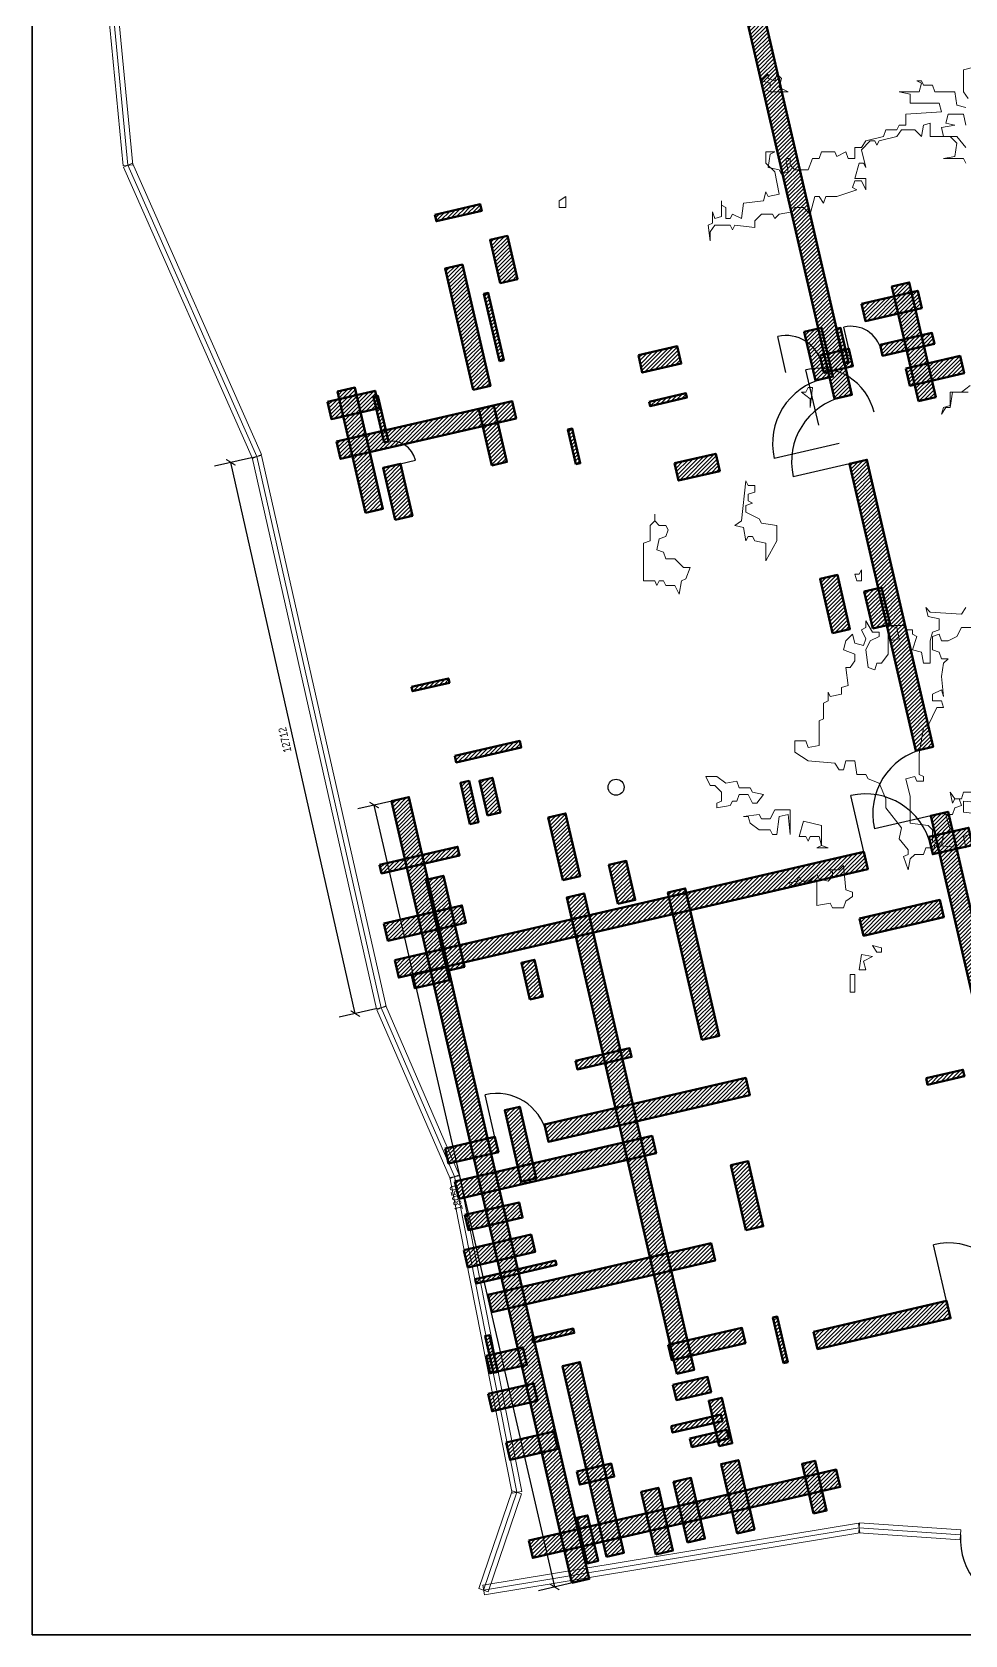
# Model space of a CAD drawing. Header units: metres. Extents: x 0 to 117, y -38 to 25.
# Drawn here: x 0 to 20.99, y -36.18 to -0.13 of the extents above; entities that cross this region are included whole.
import ezdxf

# ---------------------------------------------------------------- set-up
doc = ezdxf.new("R2010")
doc.units = ezdxf.units.M
for name, color, linetype, lineweight in [('A-ANNO-DIMS', 3, 'Continuous', 18), ('A-ANNO-SYMB', 1, 'Continuous', 25), ('A-ANNO-TTLB', 7, 'Continuous', 35), ('A-DOOR', 2, 'Continuous', 25), ('A-FURN', 8, 'Continuous', 13), ('A-GLAZ', 4, 'Continuous', 13), ('A-WALL', 7, 'Continuous', 60), ('A-WALL-PATT', 8, 'Continuous', 13)]:
    doc.layers.add(name, color=color, linetype=linetype, lineweight=lineweight)
doc.styles.add('OpenSansCondensed-Light', font='OpenSansCondensed-Light.ttf')
doc.dimstyles.new('EZDXF', dxfattribs={"dimtxt": 0.25, "dimasz": 0.175, "dimexe": 0.375, "dimexo": 0.125, "dimgap": 0.1, "dimtad": 1, "dimlfac": 100, "dimzin": 12, "dimdsep": 46, "dimtxsty": 'OpenSansCondensed-Light', "dimblk": 'ARCHTICK', "dimcen": 2.5, "dimazin": 3, "dimtfac": 0.5, "dimtmove": 2, "dimatfit": 3})

# ---------------------------------------------------------------- blocks, each defined once
blk = doc.blocks.new('_ARCHTICK')
at = {"color": 0, "linetype": 'BYBLOCK', "const_width": 0.15}
blk.add_lwpolyline([(-0.5, -0.5), (0.5, 0.5)], dxfattribs=at)

msp = doc.modelspace()

# ---------------------------------------------------------------- hatches: boundary and pattern name
at = {"layer": 'A-WALL-PATT'}
h = msp.add_hatch(dxfattribs=at)
h.set_pattern_fill('ANSI31', scale=0.02)
h.paths.add_polyline_path([(18.0541, -8.3761), (15.6039, 2.2369), (15.9936, 2.3269), (18.4438, -8.2861)])
h = msp.add_hatch(dxfattribs=at)
h.set_pattern_fill('ANSI31', scale=0.02)
h.paths.add_polyline_path([(9.0617, -4.2393), (10.0848, -4.0031), (10.1185, -4.1492), (9.0954, -4.3854)])
h = msp.add_hatch(dxfattribs=at)
h.set_pattern_fill('ANSI31', scale=0.02)
h.paths.add_polyline_path([(10.5281, -5.7794), (10.3032, -4.8051), (10.6929, -4.7151), (10.9179, -5.6895)])
h = msp.add_hatch(dxfattribs=at)
h.set_pattern_fill('ANSI31', scale=0.02)
h.paths.add_polyline_path([(9.9234, -8.1769), (9.2936, -5.4487), (9.6833, -5.3587), (10.3132, -8.0869)])
h = msp.add_hatch(dxfattribs=at)
h.set_pattern_fill('ANSI31', scale=0.02)
h.paths.add_polyline_path([(19.9406, -8.43), (19.3445, -5.8479), (19.7342, -5.758), (20.3303, -8.34)])
h = msp.add_hatch(dxfattribs=at)
h.set_pattern_fill('ANSI31', scale=0.02)
h.paths.add_polyline_path([(10.5138, -7.5275), (10.1651, -6.0172), (10.2626, -5.9947), (10.6112, -7.505)])
h = msp.add_hatch(dxfattribs=at)
h.set_pattern_fill('ANSI31', scale=0.02)
h.paths.add_polyline_path([(18.6577, -6.2398), (19.9243, -5.9474), (20.0143, -6.3371), (18.7476, -6.6296)])
h = msp.add_hatch(dxfattribs=at)
h.set_pattern_fill('ANSI31', scale=0.02)
h.paths.add_polyline_path([(17.626, -7.968), (17.372, -6.8678), (17.7618, -6.7778), (18.0158, -7.878)])
h = msp.add_hatch(dxfattribs=at)
h.set_pattern_fill('ANSI31', scale=0.02)
h.paths.add_polyline_path([(18.2725, -7.5836), (18.0925, -6.8041), (18.19, -6.7816), (18.3699, -7.5611)])
h = msp.add_hatch(dxfattribs=at)
h.set_pattern_fill('ANSI31', scale=0.02)
h.paths.add_polyline_path([(13.6397, -7.3983), (14.5166, -7.1958), (14.6066, -7.5856), (13.7296, -7.7881)])
h = msp.add_hatch(dxfattribs=at)
h.set_pattern_fill('ANSI31', scale=0.02)
h.paths.add_polyline_path([(19.0769, -7.1667), (20.2462, -6.8968), (20.3024, -7.1404), (19.1332, -7.4103)])
h = msp.add_hatch(dxfattribs=at)
h.set_pattern_fill('ANSI31', scale=0.02)
h.paths.add_polyline_path([(17.7255, -7.4018), (18.378, -7.2511), (18.468, -7.6409), (17.8154, -7.7915)])
h = msp.add_hatch(dxfattribs=at)
h.set_pattern_fill('ANSI31', scale=0.02)
h.paths.add_polyline_path([(19.6608, -7.6955), (20.8788, -7.4143), (20.9688, -7.8041), (19.7508, -8.0853)])
h = msp.add_hatch(dxfattribs=at)
h.set_pattern_fill('ANSI31', scale=0.02)
h.paths.add_polyline_path([(6.646, -8.4455), (7.7178, -8.1981), (7.8078, -8.5878), (6.736, -8.8352)])
h = msp.add_hatch(dxfattribs=at)
h.set_pattern_fill('ANSI31', scale=0.02)
h.paths.add_polyline_path([(7.504, -10.942), (6.8741, -8.2138), (7.2639, -8.1238), (7.8937, -10.8521)])
h = msp.add_hatch(dxfattribs=at)
h.set_pattern_fill('ANSI31', scale=0.02)
h.paths.add_polyline_path([(13.8809, -8.4433), (14.7091, -8.2521), (14.7316, -8.3495), (13.9034, -8.5408)])
h = msp.add_hatch(dxfattribs=at)
h.set_pattern_fill('ANSI31', scale=0.02)
h.paths.add_polyline_path([(6.8526, -9.3407), (10.7988, -8.4296), (10.8888, -8.8193), (6.9426, -9.7304)])
h = msp.add_hatch(dxfattribs=at)
h.set_pattern_fill('ANSI31', scale=0.02)
h.paths.add_polyline_path([(7.9185, -9.3582), (7.6823, -8.3351), (7.7797, -8.3126), (8.0159, -9.3357)])
h = msp.add_hatch(dxfattribs=at)
h.set_pattern_fill('ANSI31', scale=0.02)
h.paths.add_polyline_path([(10.3415, -9.8764), (10.049, -8.6097), (10.3901, -8.531), (10.6825, -9.7977)])
h = msp.add_hatch(dxfattribs=at)
h.set_pattern_fill('ANSI31', scale=0.02)
h.paths.add_polyline_path([(12.2356, -9.8497), (12.0556, -9.0702), (12.1531, -9.0477), (12.333, -9.8272)])
h = msp.add_hatch(dxfattribs=at)
h.set_pattern_fill('ANSI31', scale=0.02)
h.paths.add_polyline_path([(14.4568, -9.8263), (15.3824, -9.6126), (15.4724, -10.0023), (14.5468, -10.216)])
h = msp.add_hatch(dxfattribs=at)
h.set_pattern_fill('ANSI31', scale=0.02)
h.paths.add_polyline_path([(8.166, -11.0971), (7.8961, -9.9278), (8.2858, -9.8379), (8.5558, -11.0071)])
h = msp.add_hatch(dxfattribs=at)
h.set_pattern_fill('ANSI31', scale=0.02)
h.paths.add_polyline_path([(19.8819, -16.2933), (18.3915, -9.8376), (18.7812, -9.7476), (20.2716, -16.2033)])
h = msp.add_hatch(dxfattribs=at)
h.set_pattern_fill('ANSI31', scale=0.02)
h.paths.add_polyline_path([(18.0102, -13.648), (17.7291, -12.43), (18.1188, -12.3401), (18.4, -13.558)])
h = msp.add_hatch(dxfattribs=at)
h.set_pattern_fill('ANSI31', scale=0.02)
h.paths.add_polyline_path([(18.9129, -13.5422), (18.7217, -12.714), (19.1115, -12.624), (19.3027, -13.4522)])
h = msp.add_hatch(dxfattribs=at)
h.set_pattern_fill('ANSI31', scale=0.02)
h.paths.add_polyline_path([(8.5371, -14.8589), (9.3654, -14.6677), (9.3879, -14.7651), (8.5596, -14.9563)])
h = msp.add_hatch(dxfattribs=at)
h.set_pattern_fill('ANSI31', scale=0.02)
h.paths.add_polyline_path([(9.5109, -16.4092), (10.9724, -16.0718), (11.0062, -16.218), (9.5446, -16.5554)])
h = msp.add_hatch(dxfattribs=at)
h.set_pattern_fill('ANSI31', scale=0.02)
h.paths.add_polyline_path([(10.243, -17.7504), (10.0631, -16.9709), (10.3554, -16.9034), (10.5353, -17.6829)])
h = msp.add_hatch(dxfattribs=at)
h.set_pattern_fill('ANSI31', scale=0.02)
h.paths.add_polyline_path([(9.8494, -17.9439), (9.6357, -17.0182), (9.8305, -16.9733), (10.0442, -17.8989)])
h = msp.add_hatch(dxfattribs=at)
h.set_pattern_fill('ANSI31', scale=0.02)
h.paths.add_polyline_path([(12.1472, -35.0145), (8.0868, -17.4271), (8.4766, -17.3372), (12.5369, -34.9245)])
h = msp.add_hatch(dxfattribs=at)
h.set_pattern_fill('ANSI31', scale=0.02)
h.paths.add_polyline_path([(22.5137, -27.693), (20.2193, -17.7548), (20.6091, -17.6648), (22.9035, -27.6031)])
h = msp.add_hatch(dxfattribs=at)
h.set_pattern_fill('ANSI31', scale=0.02)
h.paths.add_polyline_path([(11.9409, -19.2057), (11.6147, -17.7929), (12.0045, -17.7029), (12.3307, -19.1158)])
h = msp.add_hatch(dxfattribs=at)
h.set_pattern_fill('ANSI31', scale=0.02)
h.paths.add_polyline_path([(20.1718, -18.2333), (21.0708, -18.0257), (21.1607, -18.4155), (20.2617, -18.6231)])
h = msp.add_hatch(dxfattribs=at)
h.set_pattern_fill('ANSI31', scale=0.02)
h.paths.add_polyline_path([(7.8188, -18.8599), (9.5726, -18.455), (9.6176, -18.6498), (7.8637, -19.0547)])
h = msp.add_hatch(dxfattribs=at)
h.set_pattern_fill('ANSI31', scale=0.02)
h.paths.add_polyline_path([(8.1604, -21.0064), (18.7102, -18.5707), (18.8002, -18.9605), (8.2503, -21.3961)])
h = msp.add_hatch(dxfattribs=at)
h.set_pattern_fill('ANSI31', scale=0.02)
h.paths.add_polyline_path([(9.3373, -21.2437), (8.8649, -19.1975), (9.2547, -19.1075), (9.7271, -21.1537)])
h = msp.add_hatch(dxfattribs=at)
h.set_pattern_fill('ANSI31', scale=0.02)
h.paths.add_polyline_path([(13.1795, -19.7408), (12.9771, -18.8639), (13.3668, -18.7739), (13.5693, -19.6508)])
h = msp.add_hatch(dxfattribs=at)
h.set_pattern_fill('ANSI31', scale=0.02)
h.paths.add_polyline_path([(15.07, -22.7938), (14.3052, -19.4809), (14.6949, -19.391), (15.4598, -22.7038)])
h = msp.add_hatch(dxfattribs=at)
h.set_pattern_fill('ANSI31', scale=0.02)
h.paths.add_polyline_path([(7.9177, -20.1776), (9.6716, -19.7727), (9.7616, -20.1625), (8.0077, -20.5674)])
h = msp.add_hatch(dxfattribs=at)
h.set_pattern_fill('ANSI31', scale=0.02)
h.paths.add_polyline_path([(14.5054, -30.3136), (12.0309, -19.5955), (12.4206, -19.5055), (14.8951, -30.2236)])
h = msp.add_hatch(dxfattribs=at)
h.set_pattern_fill('ANSI31', scale=0.02)
h.paths.add_polyline_path([(18.6168, -20.0659), (20.4194, -19.6497), (20.5094, -20.0394), (18.7068, -20.4556)])
h = msp.add_hatch(dxfattribs=at)
h.set_pattern_fill('ANSI31', scale=0.02)
h.paths.add_polyline_path([(8.5463, -21.3446), (9.3258, -21.1646), (9.3933, -21.4569), (8.6138, -21.6369)])
h = msp.add_hatch(dxfattribs=at)
h.set_pattern_fill('ANSI31', scale=0.02)
h.paths.add_polyline_path([(11.1991, -21.8915), (11.0079, -21.0632), (11.3002, -20.9958), (11.4914, -21.824)])
h = msp.add_hatch(dxfattribs=at)
h.set_pattern_fill('ANSI31', scale=0.02)
h.paths.add_polyline_path([(12.2235, -23.2692), (13.4415, -22.988), (13.4865, -23.1829), (12.2685, -23.464)])
h = msp.add_hatch(dxfattribs=at)
h.set_pattern_fill('ANSI31', scale=0.02)
h.paths.add_polyline_path([(11.5272, -24.6986), (16.0581, -23.6526), (16.148, -24.0424), (11.6172, -25.0884)])
h = msp.add_hatch(dxfattribs=at)
h.set_pattern_fill('ANSI31', scale=0.02)
h.paths.add_polyline_path([(20.1141, -23.6617), (20.9423, -23.4705), (20.976, -23.6166), (20.1478, -23.8078)])
h = msp.add_hatch(dxfattribs=at)
h.set_pattern_fill('ANSI31', scale=0.02)
h.paths.add_polyline_path([(11.0038, -25.9904), (10.6327, -24.3827), (10.9737, -24.304), (11.3449, -25.9117)])
h = msp.add_hatch(dxfattribs=at)
h.set_pattern_fill('ANSI31', scale=0.02)
h.paths.add_polyline_path([(9.2918, -25.2404), (10.4123, -24.9817), (10.4911, -25.3227), (9.3705, -25.5814)])
h = msp.add_hatch(dxfattribs=at)
h.set_pattern_fill('ANSI31', scale=0.02)
h.paths.add_polyline_path([(9.514, -25.9806), (13.9474, -24.9571), (14.0374, -25.3468), (9.604, -26.3704)])
h = msp.add_hatch(dxfattribs=at)
h.set_pattern_fill('ANSI31', scale=0.02)
h.paths.add_polyline_path([(16.0598, -27.081), (15.7224, -25.6195), (16.1121, -25.5295), (16.4496, -26.9911)])
h = msp.add_hatch(dxfattribs=at)
h.set_pattern_fill('ANSI31', scale=0.02)
h.paths.add_polyline_path([(9.7394, -26.7347), (10.9574, -26.4535), (11.0361, -26.7945), (9.8182, -27.0757)])
h = msp.add_hatch(dxfattribs=at)
h.set_pattern_fill('ANSI31', scale=0.02)
h.paths.add_polyline_path([(9.7168, -27.5255), (11.227, -27.1769), (11.317, -27.5666), (9.8067, -27.9153)])
h = msp.add_hatch(dxfattribs=at)
h.set_pattern_fill('ANSI31', scale=0.02)
h.paths.add_polyline_path([(10.2571, -28.5326), (15.2751, -27.3741), (15.3651, -27.7638), (10.3471, -28.9223)])
h = msp.add_hatch(dxfattribs=at)
h.set_pattern_fill('ANSI31', scale=0.02)
h.paths.add_polyline_path([(9.9705, -28.1802), (11.7731, -27.7641), (11.7956, -27.8615), (9.993, -28.2777)])
h = msp.add_hatch(dxfattribs=at)
h.set_pattern_fill('ANSI31', scale=0.02)
h.paths.add_polyline_path([(17.5814, -29.3619), (20.5726, -28.6714), (20.6626, -29.0611), (17.6714, -29.7517)])
h = msp.add_hatch(dxfattribs=at)
h.set_pattern_fill('ANSI31', scale=0.02)
h.paths.add_polyline_path([(16.9033, -30.0678), (16.6671, -29.0447), (16.7646, -29.0223), (17.0008, -30.0453)])
h = msp.add_hatch(dxfattribs=at)
h.set_pattern_fill('ANSI31', scale=0.02)
h.paths.add_polyline_path([(10.3815, -30.2906), (10.1903, -29.4624), (10.2877, -29.4399), (10.479, -30.2681)])
h = msp.add_hatch(dxfattribs=at)
h.set_pattern_fill('ANSI31', scale=0.02)
h.paths.add_polyline_path([(11.2514, -29.5052), (12.1771, -29.2915), (12.1996, -29.3889), (11.2739, -29.6026)])
h = msp.add_hatch(dxfattribs=at)
h.set_pattern_fill('ANSI31', scale=0.02)
h.paths.add_polyline_path([(14.3144, -29.6584), (15.9708, -29.276), (16.0495, -29.617), (14.3931, -29.9994)])
h = msp.add_hatch(dxfattribs=at)
h.set_pattern_fill('ANSI31', scale=0.02)
h.paths.add_polyline_path([(10.2155, -29.908), (11.0437, -29.7168), (11.1337, -30.1066), (10.3055, -30.2978)])
h = msp.add_hatch(dxfattribs=at)
h.set_pattern_fill('ANSI31', scale=0.02)
h.paths.add_polyline_path([(12.9253, -34.4244), (11.9355, -30.1371), (12.3253, -30.0471), (13.315, -34.3344)])
h = msp.add_hatch(dxfattribs=at)
h.set_pattern_fill('ANSI31', scale=0.02)
h.paths.add_polyline_path([(10.2588, -30.7623), (11.2818, -30.5261), (11.3718, -30.9159), (10.3487, -31.1521)])
h = msp.add_hatch(dxfattribs=at)
h.set_pattern_fill('ANSI31', scale=0.02)
h.paths.add_polyline_path([(14.4195, -30.5585), (15.199, -30.3785), (15.2778, -30.7195), (14.4983, -30.8995)])
h = msp.add_hatch(dxfattribs=at)
h.set_pattern_fill('ANSI31', scale=0.02)
h.paths.add_polyline_path([(15.461, -31.9403), (15.2248, -30.9172), (15.5171, -30.8497), (15.7533, -31.8728)])
h = msp.add_hatch(dxfattribs=at)
h.set_pattern_fill('ANSI31', scale=0.02)
h.paths.add_polyline_path([(14.3771, -31.4861), (15.4976, -31.2274), (15.5314, -31.3735), (14.4109, -31.6322)])
h = msp.add_hatch(dxfattribs=at)
h.set_pattern_fill('ANSI31', scale=0.02)
h.paths.add_polyline_path([(10.6651, -31.8555), (11.7369, -31.6081), (11.8269, -31.9978), (10.7551, -32.2452)])
h = msp.add_hatch(dxfattribs=at)
h.set_pattern_fill('ANSI31', scale=0.02)
h.paths.add_polyline_path([(14.8003, -31.7633), (15.6286, -31.5721), (15.6735, -31.767), (14.8453, -31.9582)])
h = msp.add_hatch(dxfattribs=at)
h.set_pattern_fill('ANSI31', scale=0.02)
h.paths.add_polyline_path([(12.2527, -32.5088), (13.0322, -32.3288), (13.0997, -32.6211), (12.3202, -32.8011)])
h = msp.add_hatch(dxfattribs=at)
h.set_pattern_fill('ANSI31', scale=0.02)
h.paths.add_polyline_path([(15.8622, -33.9003), (15.5022, -32.3413), (15.892, -32.2513), (16.2519, -33.8103)])
h = msp.add_hatch(dxfattribs=at)
h.set_pattern_fill('ANSI31', scale=0.02)
h.paths.add_polyline_path([(17.582, -33.4519), (17.3233, -32.3314), (17.6156, -32.2639), (17.8743, -33.3844)])
h = msp.add_hatch(dxfattribs=at)
h.set_pattern_fill('ANSI31', scale=0.02)
h.paths.add_polyline_path([(11.1746, -34.0624), (18.0926, -32.4652), (18.1826, -32.855), (11.2646, -34.4521)])
h = msp.add_hatch(dxfattribs=at)
h.set_pattern_fill('ANSI31', scale=0.02)
h.paths.add_polyline_path([(14.7482, -34.1061), (14.4332, -32.742), (14.823, -32.652), (15.1379, -34.0162)])
h = msp.add_hatch(dxfattribs=at)
h.set_pattern_fill('ANSI31', scale=0.02)
h.paths.add_polyline_path([(14.0297, -34.3746), (13.7035, -32.9618), (14.0933, -32.8718), (14.4195, -34.2847)])
h = msp.add_hatch(dxfattribs=at)
h.set_pattern_fill('ANSI31', scale=0.02)
h.paths.add_polyline_path([(12.4922, -34.5757), (12.256, -33.5526), (12.4996, -33.4963), (12.7358, -34.5194)])

# ---------------------------------------------------------------- linework, layer by layer
at = {"layer": 'A-ANNO-SYMB'}
msp.add_circle((13.1384, -17.1153), 0.18, dxfattribs=at)
at = {"layer": 'A-ANNO-TTLB'}
msp.add_lwpolyline([(0, -36.1835), (36.9582, -36.1835), (36.9582, 22.9708), (0, 22.9708)], close=True, dxfattribs=at)
at = {"layer": 'A-DOOR'}
for p, q in [((18.423, -7.446), (18.2655, -6.764)), ((16.9614, -7.7834), (16.7747, -6.9744)), ((17.697, -8.9691), (17.4096, -7.7244)), ((18.1583, -9.3846), (16.6968, -9.722)), ((8.0909, -9.8828), (8.6268, -9.7591)), ((18.5864, -9.7926), (17.1248, -10.1301)), ((18.7552, -18.7656), (18.4178, -17.304)), ((20.4142, -17.7098), (18.9526, -18.0472)), ((10.4517, -25.1522), (10.193, -24.0317)), ((20.6176, -28.8663), (20.2801, -27.4047))]:
    msp.add_line(p, q, dxfattribs=at)
for centre, radius, start, end in [((18.423, -7.446), 0.7, 13, 103), ((16.9614, -7.7834), 0.8303, 13, 103), ((18.1583, -9.3846), 1.5, 103, 193), ((17.697, -8.9691), 1.2775, 13, 103), ((18.5864, -9.7926), 1.5, 103, 193), ((8.0909, -9.8828), 0.55, 13, 103), ((20.4142, -17.7098), 1.5, 103, 193), ((18.7552, -18.7656), 1.5, 13, 103), ((10.4517, -25.1522), 1.15, 13, 103), ((20.6176, -28.8663), 1.5, 13, 103), ((22.3862, -34.0356), 1.5, 176.05481, 266.05481)]:
    msp.add_arc(centre, radius, start, end, dxfattribs=at)
at = {"layer": 'A-FURN'}
for points in [[(17.0076, -1.475), (16.6076, -1.475), (16.5076, -1.425), (16.6076, -1.375), (16.6076, -1.275), (16.4076, -1.225), (16.5576, -1.075), (16.5576, -1.175), (16.7076, -1.225), (16.7576, -1.075), (16.8576, -1.175), (16.8076, -1.375)], [(11.8576, -4.075), (11.8576, -3.925), (12.0076, -3.825), (12.0076, -4.075)], [(17.5076, -8.575), (17.5076, -8.375), (17.3076, -8.225), (17.4076, -8.225), (17.4576, -8.125), (17.5576, -8.125)], [(16.5076, -12.025), (16.5076, -11.625), (16.2576, -11.575), (16.2076, -11.475), (16.1076, -11.475), (16.0576, -11.575), (16.0076, -11.275), (15.8076, -11.225), (15.9576, -11.125), (16.0576, -10.225), (16.1076, -10.325), (16.2576, -10.325), (16.2576, -10.475), (16.1076, -10.525), (16.1076, -10.675), (16.2076, -10.725), (16.0576, -10.775), (16.0576, -10.925), (16.3576, -11.075), (16.4076, -11.175), (16.7576, -11.225), (16.7576, -11.575)], [(14.5576, -12.775), (14.4576, -12.575), (14.2576, -12.575), (14.2076, -12.475), (14.1076, -12.475), (14.0576, -12.575), (14.0076, -12.475), (13.7576, -12.475), (13.7576, -11.625), (13.9076, -11.575), (13.9076, -11.225), (14.0076, -11.125), (14.0076, -10.975), (14.0076, -11.125), (14.1076, -11.225), (14.2576, -11.225), (14.3076, -11.325), (14.2576, -11.475), (14.1076, -11.525), (14.0576, -11.775), (14.2076, -11.825), (14.2576, -11.975), (14.4576, -11.975), (14.6576, -12.175), (14.8076, -12.175), (14.7076, -12.425), (14.6076, -12.475)], [(18.5576, -12.475), (18.5076, -12.325), (18.6076, -12.325), (18.6576, -12.225), (18.6576, -12.475)], [(15.1576, -16.875), (15.4076, -16.875), (15.6076, -17.025), (15.8576, -16.975), (15.9076, -17.125), (16.1576, -17.125), (16.2076, -17.225), (16.4576, -17.275), (16.3076, -17.475), (16.2076, -17.475), (16.1076, -17.275), (15.9076, -17.275), (15.8576, -17.425), (15.7576, -17.425), (15.7076, -17.525), (15.4076, -17.575), (15.4076, -17.475), (15.5076, -17.425), (15.5076, -17.225), (15.3576, -17.075), (15.2576, -17.075)], [(17.0576, -18.175), (17.0076, -17.725), (16.8076, -17.775), (16.7576, -18.175), (16.6576, -18.175), (16.6076, -18.075), (16.3576, -18.075), (16.1576, -17.925), (16.1076, -17.775), (16.0076, -17.775), (16.3576, -17.725), (16.4076, -17.825), (16.6076, -17.825), (16.7076, -17.625), (17.0576, -17.625)], [(17.9076, -18.475), (17.6576, -18.475), (17.7576, -18.425), (17.7076, -18.225), (17.5076, -18.225), (17.4576, -18.325), (17.4076, -18.225), (17.2576, -18.225), (17.3576, -17.875), (17.7576, -17.975), (17.7576, -18.425)], [(18.4576, -19.575), (18.3076, -19.675), (18.2576, -19.825), (18.0076, -19.825), (17.9576, -19.725), (17.6576, -19.775), (17.6576, -19.225), (17.3576, -19.225), (17.1076, -19.325), (17.0076, -19.275), (17.2076, -19.225), (17.2576, -19.125), (17.3076, -19.225), (17.4576, -19.225), (17.6576, -19.075), (17.7076, -19.175), (17.9076, -19.225), (18.0076, -19.125), (18.0076, -19.025), (17.9076, -18.975), (18.1576, -18.975), (18.2576, -18.875), (18.3076, -19.425), (18.4576, -19.475)], [(18.6076, -21.225), (18.6576, -20.875), (18.9076, -20.925), (18.7076, -21.025), (18.7576, -21.225)], [(19.1076, -20.825), (19.0076, -20.825), (18.9076, -20.675), (19.1076, -20.725)], [(18.4076, -21.725), (18.4076, -21.325), (18.5076, -21.325), (18.5076, -21.725)]]:
    msp.add_lwpolyline(points, close=True, dxfattribs=at)
for points in [[(21.0576, -1.625), (20.9576, -1.475), (20.9576, -0.975), (21.1576, -0.925)], [(21.0076, -3.075), (20.9576, -2.975), (20.5076, -2.975), (20.7576, -2.925), (20.8076, -2.625), (20.6576, -2.475), (20.2076, -2.475), (20.2076, -2.175), (20.0576, -2.225), (20.0076, -2.475), (19.8576, -2.325), (19.5576, -2.325), (19.4576, -2.475), (19.0576, -2.575), (19.0076, -2.675), (18.9576, -2.575), (18.8576, -2.575), (18.6576, -2.775), (18.7576, -3.175), (18.7076, -3.075), (18.6076, -3.075), (18.5076, -3.425), (18.7576, -3.425), (18.7576, -3.675), (18.6576, -3.475), (18.5076, -3.475), (18.4576, -3.625), (18.5576, -3.675), (18.1076, -3.825), (17.8576, -3.825), (17.8076, -3.975), (17.7076, -3.825), (17.6076, -3.825), (17.5076, -4.225), (17.3576, -4.075), (17.1576, -4.075), (17.1076, -4.175), (16.8076, -4.225), (16.7076, -4.325), (16.6576, -4.225), (16.4076, -4.225), (16.2576, -4.375), (16.2576, -4.525), (15.8076, -4.475), (15.7576, -4.575), (15.7076, -4.475), (15.3576, -4.475), (15.2576, -4.625), (15.2576, -4.825), (15.2076, -4.475), (15.3076, -4.425), (15.3076, -4.175), (15.3576, -4.325), (15.5076, -4.275), (15.5076, -3.925), (15.5076, -4.025), (15.6076, -4.075), (15.6076, -4.325), (15.7076, -4.325), (15.7576, -4.225), (15.9576, -4.325), (16.0076, -3.975), (16.4576, -3.925), (16.5076, -3.725), (16.5576, -3.825), (16.8076, -3.775), (16.7076, -3.275), (16.5076, -3.075), (16.5076, -2.825), (16.7076, -2.825), (16.6076, -2.875), (16.5576, -3.175), (16.8076, -3.225), (16.8576, -3.325), (17.0076, -3.275), (16.9576, -2.975), (17.0576, -2.975), (17.0576, -3.125), (17.1576, -3.225), (17.4576, -3.225), (17.5576, -2.975), (17.7076, -2.975), (17.7576, -2.825), (18.0576, -2.825), (18.1076, -2.925), (18.3076, -2.825), (18.3576, -2.975), (18.5076, -2.975), (18.5076, -2.725), (18.6576, -2.725), (18.7576, -2.575), (19.1576, -2.475), (19.2076, -2.325), (19.4576, -2.325), (19.5076, -2.225), (19.6576, -2.225), (19.6576, -1.975), (20.4576, -1.925), (20.4076, -1.725), (19.7576, -1.725), (19.7576, -1.525), (19.5076, -1.475), (19.9576, -1.475), (20.0076, -1.275), (19.9076, -1.225), (20.0076, -1.225), (20.0576, -1.325), (20.2576, -1.325), (20.3076, -1.475), (20.7576, -1.475), (20.8076, -1.775), (21.0076, -1.825)], [(21.0076, -2.225), (20.9576, -1.975), (20.6076, -1.975), (20.5576, -2.175), (20.7576, -2.225), (20.4576, -2.275), (20.5076, -2.475), (20.8076, -2.475), (21.0076, -2.725)], [(21.0576, -8.225), (20.7076, -8.225), (20.6576, -8.575), (20.5576, -8.575), (20.4576, -8.725), (20.5076, -8.575), (20.6576, -8.525), (20.6576, -8.225), (20.9076, -8.225), (21.1076, -8.075)], [(21.2576, -18.125), (20.9576, -18.225), (21.0076, -18.475), (20.3076, -18.425), (20.2576, -18.575), (20.2076, -18.475), (20.1076, -18.475), (20.0576, -18.625), (19.8576, -18.625), (19.7576, -18.725), (19.7076, -18.975), (19.6076, -18.675), (19.7076, -18.625), (19.7076, -18.525), (19.5076, -18.275), (19.5576, -18.025), (19.2076, -17.575), (19.2076, -17.375), (19.0576, -17.025), (18.8076, -16.925), (18.7576, -16.825), (18.5576, -16.825), (18.5076, -16.525), (18.3076, -16.525), (18.2576, -16.725), (18.1576, -16.725), (18.0576, -16.575), (17.4576, -16.525), (17.1576, -16.325), (17.1576, -16.075), (17.4076, -16.075), (17.4576, -16.225), (17.7076, -16.175), (17.7076, -15.625), (17.8076, -15.575), (17.8076, -15.225), (17.9076, -15.175), (17.9076, -14.975), (17.9576, -15.075), (18.2076, -15.025), (18.2076, -14.875), (18.3576, -14.825), (18.3076, -14.425), (18.4076, -14.425), (18.5076, -14.275), (18.5076, -14.125), (18.2576, -14.025), (18.3076, -13.825), (18.4576, -13.675), (18.5076, -13.875), (18.7076, -13.925), (18.7576, -13.775), (18.6576, -13.575), (18.7576, -13.525), (18.7576, -13.375), (18.9076, -13.625), (19.0576, -13.625), (19.0576, -13.725), (18.8576, -13.825), (18.7576, -14.025), (18.8076, -14.425), (18.9576, -14.475), (19.0076, -14.325), (19.1076, -14.325), (19.2576, -14.125), (19.2576, -13.675), (19.3076, -13.825), (19.5076, -13.775), (19.4576, -13.525), (19.2576, -13.475), (19.6076, -13.475), (19.6576, -13.575), (19.8076, -13.575), (19.8076, -13.675), (19.9076, -13.725), (19.8076, -14.025), (20.0076, -14.075), (20.0576, -14.325), (20.2076, -14.325), (20.2076, -13.825), (20.2576, -13.625), (20.4076, -13.575), (20.4076, -13.325), (20.1576, -13.275), (20.1076, -13.075), (20.2076, -13.175), (20.9076, -13.225), (21.0076, -13.075)], [(21.2576, -13.525), (20.9076, -13.525), (20.8076, -13.725), (20.6076, -13.825), (20.4576, -13.825), (20.4076, -13.675), (20.2576, -13.725), (20.2576, -14.025), (20.4076, -14.075), (20.4576, -14.225), (20.6076, -14.225), (20.5076, -14.325), (20.4576, -14.625), (20.5076, -15.075), (20.4576, -14.925), (20.2576, -15.025), (20.2576, -15.175), (20.4576, -15.175), (20.5076, -15.325), (20.3576, -15.325), (20.1576, -15.725), (20.0576, -15.775), (19.9576, -16.375), (19.9576, -16.825), (20.0576, -16.875), (20.0576, -16.975), (19.9076, -16.975), (19.8576, -16.875), (19.6576, -16.925), (19.7576, -17.325), (19.7576, -17.925), (20.1576, -17.975), (20.2576, -18.075), (20.2576, -18.325), (20.4576, -18.425), (20.5076, -18.175), (20.6576, -18.075), (20.5576, -17.725), (20.7076, -17.725), (20.7576, -17.575), (20.9076, -17.525), (20.8576, -17.375), (20.7576, -17.375), (20.7076, -17.475), (20.6576, -17.225), (20.7576, -17.375), (20.9076, -17.375), (20.9576, -17.225), (21.1576, -17.225)], [(21.4576, -17.475), (20.9576, -17.425), (20.9576, -17.675), (21.4076, -17.725)]]:
    msp.add_lwpolyline(points, dxfattribs=at)
at = {"layer": 'A-GLAZ'}
for p, q in [((2.1576, -3.125), (1.4076, 4.675)), ((5.0576, -9.675), (2.1576, -3.125)), ((7.8576, -22.075), (5.0576, -9.675)), ((9.5076, -25.875), (7.8576, -22.075)), ((10.9076, -32.975), (9.5076, -25.875)), ((10.1576, -35.175), (10.9076, -32.975)), ((18.6076, -33.775), (10.1576, -35.175)), ((20.8897, -33.9324), (18.6076, -33.775))]:
    msp.add_line(p, q, dxfattribs=at)
for points in [[(2.0481, -3.1355), (1.2981, 4.6645), (1.5171, 4.6855), (2.2671, -3.1145)], [(4.957, -9.7195), (2.057, -3.1695), (2.2582, -3.0805), (5.1582, -9.6305)], [(7.7503, -22.0992), (4.9503, -9.6992), (5.1649, -9.6508), (7.9649, -22.0508)], [(9.4067, -25.9188), (7.7567, -22.1188), (7.9585, -22.0312), (9.6085, -25.8312)], [(10.7997, -32.9963), (9.3997, -25.8963), (9.6155, -25.8537), (11.0155, -32.9537)], [(10.0535, -35.1395), (10.8035, -32.9395), (11.0117, -33.0105), (10.2617, -35.2105)], [(18.6256, -33.8835), (10.1756, -35.2835), (10.1396, -35.0665), (18.5896, -33.6665)], [(20.8821, -34.0421), (18.6, -33.8847), (18.6152, -33.6653), (20.8973, -33.8226)]]:
    msp.add_lwpolyline(points, close=True, dxfattribs=at)
at = {"layer": 'A-WALL'}
for points in [[(18.0541, -8.3761), (15.6039, 2.2369), (15.9936, 2.3269), (18.4438, -8.2861)], [(9.0617, -4.2393), (10.0848, -4.0031), (10.1185, -4.1492), (9.0954, -4.3854)], [(10.5281, -5.7794), (10.3032, -4.8051), (10.6929, -4.7151), (10.9179, -5.6895)], [(9.9234, -8.1769), (9.2936, -5.4487), (9.6833, -5.3587), (10.3132, -8.0869)], [(19.9406, -8.43), (19.3445, -5.8479), (19.7342, -5.758), (20.3303, -8.34)], [(10.5138, -7.5275), (10.1651, -6.0172), (10.2626, -5.9947), (10.6112, -7.505)], [(18.6577, -6.2398), (19.9243, -5.9474), (20.0143, -6.3371), (18.7476, -6.6296)], [(17.626, -7.968), (17.372, -6.8678), (17.7618, -6.7778), (18.0158, -7.878)], [(18.2725, -7.5836), (18.0925, -6.8041), (18.19, -6.7816), (18.3699, -7.5611)], [(13.6397, -7.3983), (14.5166, -7.1958), (14.6066, -7.5856), (13.7296, -7.7881)], [(19.0769, -7.1667), (20.2462, -6.8968), (20.3024, -7.1404), (19.1332, -7.4103)], [(17.7255, -7.4018), (18.378, -7.2511), (18.468, -7.6409), (17.8154, -7.7915)], [(19.6608, -7.6955), (20.8788, -7.4143), (20.9688, -7.8041), (19.7508, -8.0853)], [(6.646, -8.4455), (7.7178, -8.1981), (7.8078, -8.5878), (6.736, -8.8352)], [(7.504, -10.942), (6.8741, -8.2138), (7.2639, -8.1238), (7.8937, -10.8521)], [(13.8809, -8.4433), (14.7091, -8.2521), (14.7316, -8.3495), (13.9034, -8.5408)], [(6.8526, -9.3407), (10.7988, -8.4296), (10.8888, -8.8193), (6.9426, -9.7304)], [(7.9185, -9.3582), (7.6823, -8.3351), (7.7797, -8.3126), (8.0159, -9.3357)], [(10.3415, -9.8764), (10.049, -8.6097), (10.3901, -8.531), (10.6825, -9.7977)], [(12.2356, -9.8497), (12.0556, -9.0702), (12.1531, -9.0477), (12.333, -9.8272)], [(14.4568, -9.8263), (15.3824, -9.6126), (15.4724, -10.0023), (14.5468, -10.216)], [(8.166, -11.0971), (7.8961, -9.9278), (8.2858, -9.8379), (8.5558, -11.0071)], [(19.8819, -16.2933), (18.3915, -9.8376), (18.7812, -9.7476), (20.2716, -16.2033)], [(18.0102, -13.648), (17.7291, -12.43), (18.1188, -12.3401), (18.4, -13.558)], [(18.9129, -13.5422), (18.7217, -12.714), (19.1115, -12.624), (19.3027, -13.4522)], [(8.5371, -14.8589), (9.3654, -14.6677), (9.3879, -14.7651), (8.5596, -14.9563)], [(9.5109, -16.4092), (10.9724, -16.0718), (11.0062, -16.218), (9.5446, -16.5554)], [(10.243, -17.7504), (10.0631, -16.9709), (10.3554, -16.9034), (10.5353, -17.6829)], [(9.8494, -17.9439), (9.6357, -17.0182), (9.8305, -16.9733), (10.0442, -17.8989)], [(12.1472, -35.0145), (8.0868, -17.4271), (8.4766, -17.3372), (12.5369, -34.9245)], [(22.5137, -27.693), (20.2193, -17.7548), (20.6091, -17.6648), (22.9035, -27.6031)], [(11.9409, -19.2057), (11.6147, -17.7929), (12.0045, -17.7029), (12.3307, -19.1158)], [(20.1718, -18.2333), (21.0708, -18.0257), (21.1607, -18.4155), (20.2617, -18.6231)], [(7.8188, -18.8599), (9.5726, -18.455), (9.6176, -18.6498), (7.8637, -19.0547)], [(8.1604, -21.0064), (18.7102, -18.5707), (18.8002, -18.9605), (8.2503, -21.3961)], [(9.3373, -21.2437), (8.8649, -19.1975), (9.2547, -19.1075), (9.7271, -21.1537)], [(13.1795, -19.7408), (12.9771, -18.8639), (13.3668, -18.7739), (13.5693, -19.6508)], [(15.07, -22.7938), (14.3052, -19.4809), (14.6949, -19.391), (15.4598, -22.7038)], [(7.9177, -20.1776), (9.6716, -19.7727), (9.7616, -20.1625), (8.0077, -20.5674)], [(14.5054, -30.3136), (12.0309, -19.5955), (12.4206, -19.5055), (14.8951, -30.2236)], [(18.6168, -20.0659), (20.4194, -19.6497), (20.5094, -20.0394), (18.7068, -20.4556)], [(8.5463, -21.3446), (9.3258, -21.1646), (9.3933, -21.4569), (8.6138, -21.6369)], [(11.1991, -21.8915), (11.0079, -21.0632), (11.3002, -20.9958), (11.4914, -21.824)], [(12.2235, -23.2692), (13.4415, -22.988), (13.4865, -23.1829), (12.2685, -23.464)], [(11.5272, -24.6986), (16.0581, -23.6526), (16.148, -24.0424), (11.6172, -25.0884)], [(20.1141, -23.6617), (20.9423, -23.4705), (20.976, -23.6166), (20.1478, -23.8078)], [(11.0038, -25.9904), (10.6327, -24.3827), (10.9737, -24.304), (11.3449, -25.9117)], [(9.2918, -25.2404), (10.4123, -24.9817), (10.4911, -25.3227), (9.3705, -25.5814)], [(9.514, -25.9806), (13.9474, -24.9571), (14.0374, -25.3468), (9.604, -26.3704)], [(16.0598, -27.081), (15.7224, -25.6195), (16.1121, -25.5295), (16.4496, -26.9911)], [(9.7394, -26.7347), (10.9574, -26.4535), (11.0361, -26.7945), (9.8182, -27.0757)], [(9.7168, -27.5255), (11.227, -27.1769), (11.317, -27.5666), (9.8067, -27.9153)], [(10.2571, -28.5326), (15.2751, -27.3741), (15.3651, -27.7638), (10.3471, -28.9223)], [(9.9705, -28.1802), (11.7731, -27.7641), (11.7956, -27.8615), (9.993, -28.2777)], [(17.5814, -29.3619), (20.5726, -28.6714), (20.6626, -29.0611), (17.6714, -29.7517)], [(16.9033, -30.0678), (16.6671, -29.0447), (16.7646, -29.0223), (17.0008, -30.0453)], [(10.3815, -30.2906), (10.1903, -29.4624), (10.2877, -29.4399), (10.479, -30.2681)], [(11.2514, -29.5052), (12.1771, -29.2915), (12.1996, -29.3889), (11.2739, -29.6026)], [(14.3144, -29.6584), (15.9708, -29.276), (16.0495, -29.617), (14.3931, -29.9994)], [(10.2155, -29.908), (11.0437, -29.7168), (11.1337, -30.1066), (10.3055, -30.2978)], [(12.9253, -34.4244), (11.9355, -30.1371), (12.3253, -30.0471), (13.315, -34.3344)], [(10.2588, -30.7623), (11.2818, -30.5261), (11.3718, -30.9159), (10.3487, -31.1521)], [(14.4195, -30.5585), (15.199, -30.3785), (15.2778, -30.7195), (14.4983, -30.8995)], [(15.461, -31.9403), (15.2248, -30.9172), (15.5171, -30.8497), (15.7533, -31.8728)], [(14.3771, -31.4861), (15.4976, -31.2274), (15.5314, -31.3735), (14.4109, -31.6322)], [(10.6651, -31.8555), (11.7369, -31.6081), (11.8269, -31.9978), (10.7551, -32.2452)], [(14.8003, -31.7633), (15.6286, -31.5721), (15.6735, -31.767), (14.8453, -31.9582)], [(12.2527, -32.5088), (13.0322, -32.3288), (13.0997, -32.6211), (12.3202, -32.8011)], [(15.8622, -33.9003), (15.5022, -32.3413), (15.892, -32.2513), (16.2519, -33.8103)], [(17.582, -33.4519), (17.3233, -32.3314), (17.6156, -32.2639), (17.8743, -33.3844)], [(11.1746, -34.0624), (18.0926, -32.4652), (18.1826, -32.855), (11.2646, -34.4521)], [(14.7482, -34.1061), (14.4332, -32.742), (14.823, -32.652), (15.1379, -34.0162)], [(14.0297, -34.3746), (13.7035, -32.9618), (14.0933, -32.8718), (14.4195, -34.2847)], [(12.4922, -34.5757), (12.256, -33.5526), (12.4996, -33.4963), (12.7358, -34.5194)]]:
    msp.add_lwpolyline(points, close=True, dxfattribs=at)

# ---------------------------------------------------------------- dimensions: what is measured, and where the dimension line sits
at = {"layer": 'A-ANNO-DIMS'}
for base, p1, p2, angle in [((7.2723, -22.2072), (7.8576, -22.075), (5.0576, -9.675), 102.72436), ((11.7574, -35.1045), (12.342, -34.9695), (8.2817, -17.3821), 103)]:
    msp.add_linear_dim(base=base, p1=p1, p2=p2, angle=angle, dimstyle='EZDXF', override={"dimtxt": 0.18, "dimdec": 0, "dimlfac": 1000}, dxfattribs=at).render()

doc.saveas('drawing.dxf')
